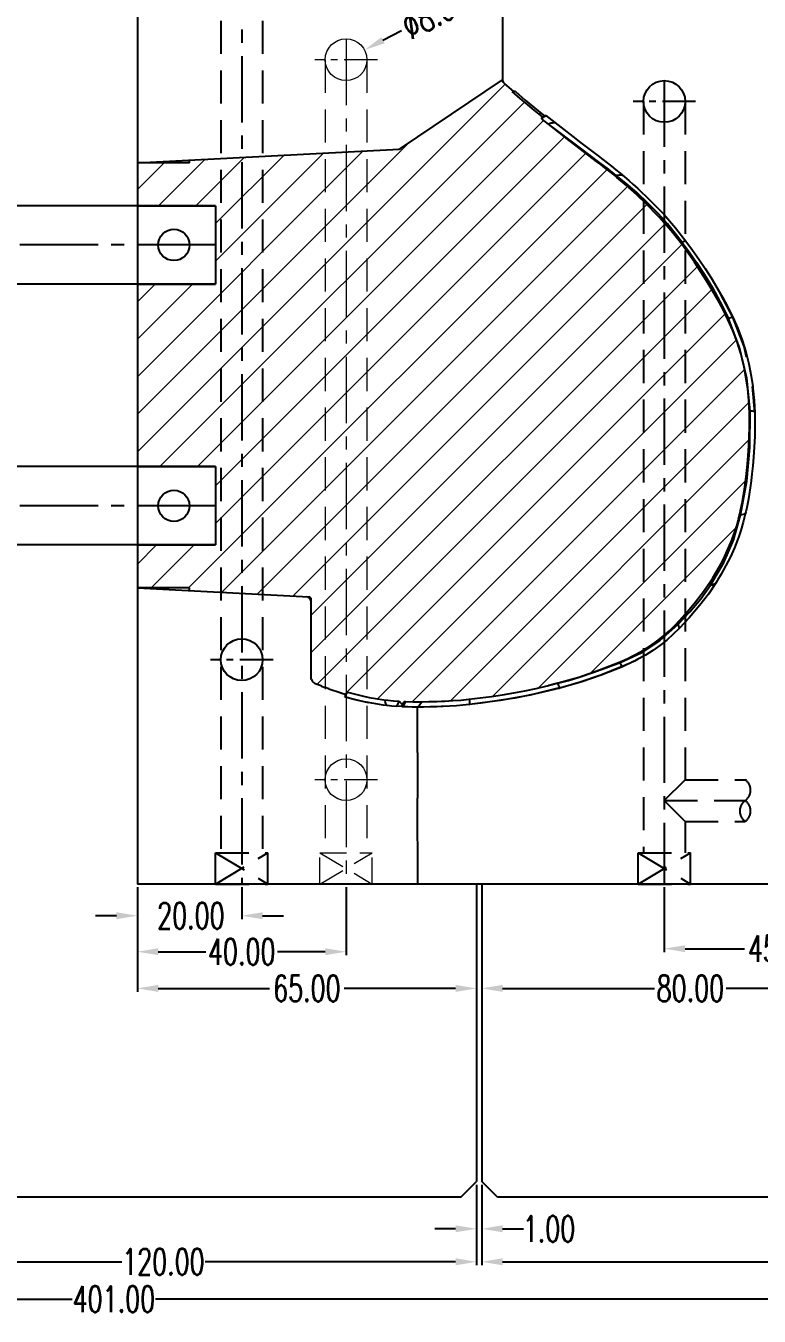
# Model space of a CAD drawing. Header units: inches. Extents: x 143011 to 144494, y -46023 to -44974.
# Drawn here: x 143324.7 to 143465.3, y -45549.2 to -45301.9 of the extents above; entities that cross this region are included whole.
import ezdxf

# ---------------------------------------------------------------- set-up
doc = ezdxf.new("R2010")
doc.units = ezdxf.units.IN
doc.header["$LTSCALE"] = 2
doc.header["$MEASUREMENT"] = 0
doc.header["$PDMODE"] = 3
doc.header["$PDSIZE"] = 0.3125
for name, pattern in [('CENTER', [50.8, 31.75, -6.35, 6.35, -6.35]), ('CENTER2', [1.125, 0.75, -0.125, 0.125, -0.125]), ('DASHED', [0.75, 0.5, -0.25]), ('HIDDEN', [9.525, 6.35, -3.175])]:
    doc.linetypes.add(name, pattern=pattern)
doc.layers.get('0').update_dxf_attribs({"linetype": 'CONTINUOUS'})
doc.layers.get('Defpoints').update_dxf_attribs({"linetype": 'CONTINUOUS'})
for name, color, linetype in [('CAV-COR', 1, 'CONTINUOUS'), ('PIN', 4, 'CONTINUOUS'), ('wr2', 41, 'DASHED')]:
    doc.layers.add(name, color=color, linetype=linetype)
for name, color, linetype, lineweight in [('dim', 3, 'CONTINUOUS', 15), ('WR', 122, 'HIDDEN', 18), ('截面', 191, 'CONTINUOUS', 15)]:
    doc.layers.add(name, color=color, linetype=linetype, lineweight=lineweight)
doc.styles.get("Standard").update_dxf_attribs({"font": 'txt.shx', "width": 0.67})
doc.dimstyles.new('2.00', dxfattribs={"dimtxt": 5, "dimasz": 4, "dimexe": 0.666, "dimexo": 0.626, "dimgap": 1, "dimtad": 0, "dimzin": 0, "dimdsep": 46, "dimtxsty": 'Standard', "dimcen": 0.09, "dimclrd": 3, "dimclre": 3, "dimclrt": 7, "dimazin": 0, "dimtfac": 1, "dimtofl": 0, "dimtmove": 0, "dimatfit": 0, "dimfxl": 0, "dimtolj": 1, "dimtzin": 0, "dimarcsym": 0})

# ---------------------------------------------------------------- blocks, each defined once
blk = doc.blocks.new('*D34380')
at = {"layer": 'Defpoints', "color": 0}
for p in [(143411.09, -45523.42), (143412.09, -45523.42), (143412.09, -45532.5)]:
    blk.add_point(p, dxfattribs=at)
at = {"layer": 'dim', "color": 3, "linetype": 'ByBlock', "lineweight": -2}
for p, q in [((143411.09, -45524.04), (143411.09, -45533.16)), ((143412.09, -45524.04), (143412.09, -45533.16)), ((143407.09, -45532.5), (143403.09, -45532.5)), ((143416.09, -45532.5), (143420.09, -45532.5))]:
    blk.add_line(p, q, dxfattribs=at)
at = {"layer": 'dim', "color": 3, "linetype": 'ByBlock'}
for points in [[(143407.09, -45533.16), (143407.09, -45531.83), (143411.09, -45532.5)], [(143416.09, -45531.83), (143416.09, -45533.16), (143412.09, -45532.5)]]:
    blk.add_solid(points, dxfattribs=at)
at = {"layer": 'dim', "color": 7, "linetype": 'ByBlock', "insert": (143425, -45532.5), "char_height": 5, "attachment_point": 5}
blk.add_mtext('\\A1;1.00', dxfattribs=at)
blk = doc.blocks.new('*D34381')
at = {"layer": 'Defpoints', "color": 0}
for p in [(143412.09, -45523.42), (143542.09, -45523.42), (143542.09, -45538.82)]:
    blk.add_point(p, dxfattribs=at)
at = {"layer": 'dim', "color": 3, "linetype": 'ByBlock', "lineweight": -2}
for p, q in [((143412.09, -45524.04), (143412.09, -45539.49)), ((143542.09, -45524.04), (143542.09, -45539.49)), ((143416.09, -45538.82), (143469.12, -45538.82)), ((143538.09, -45538.82), (143485.07, -45538.82))]:
    blk.add_line(p, q, dxfattribs=at)
at = {"layer": 'dim', "color": 3, "linetype": 'ByBlock'}
for points in [[(143416.09, -45538.15), (143416.09, -45539.49), (143412.09, -45538.82)], [(143538.09, -45539.49), (143538.09, -45538.15), (143542.09, -45538.82)]]:
    blk.add_solid(points, dxfattribs=at)
at = {"layer": 'dim', "color": 7, "linetype": 'ByBlock', "insert": (143477.09, -45538.82), "char_height": 5, "attachment_point": 5}
blk.add_mtext('\\A1;130.00', dxfattribs=at)
blk = doc.blocks.new('*D34382')
at = {"layer": 'Defpoints', "color": 0}
for p in [(143291.09, -45523.42), (143411.09, -45523.42), (143411.09, -45538.82)]:
    blk.add_point(p, dxfattribs=at)
at = {"layer": 'dim', "color": 3, "linetype": 'ByBlock', "lineweight": -2}
for p, q in [((143291.09, -45524.04), (143291.09, -45539.49)), ((143411.09, -45524.04), (143411.09, -45539.49)), ((143295.09, -45538.82), (143343.12, -45538.82)), ((143407.09, -45538.82), (143359.07, -45538.82))]:
    blk.add_line(p, q, dxfattribs=at)
at = {"layer": 'dim', "color": 3, "linetype": 'ByBlock'}
for points in [[(143295.09, -45538.15), (143295.09, -45539.49), (143291.09, -45538.82)], [(143407.09, -45539.49), (143407.09, -45538.15), (143411.09, -45538.82)]]:
    blk.add_solid(points, dxfattribs=at)
at = {"layer": 'dim', "color": 7, "linetype": 'ByBlock', "insert": (143351.09, -45538.82), "char_height": 5, "attachment_point": 5}
blk.add_mtext('\\A1;120.00', dxfattribs=at)
blk = doc.blocks.new('*D34385')
at = {"layer": 'Defpoints', "color": 0}
for p in [(143141.09, -45523.42), (143542.09, -45523.42), (143542.09, -45545.97)]:
    blk.add_point(p, dxfattribs=at)
at = {"layer": 'dim', "color": 3, "linetype": 'ByBlock', "lineweight": -2}
for p, q in [((143141.09, -45524.04), (143141.09, -45546.63)), ((143542.09, -45524.04), (143542.09, -45546.63)), ((143145.09, -45545.97), (143333.62, -45545.97)), ((143538.09, -45545.97), (143349.57, -45545.97))]:
    blk.add_line(p, q, dxfattribs=at)
at = {"layer": 'dim', "color": 3, "linetype": 'ByBlock'}
for points in [[(143145.09, -45545.3), (143145.09, -45546.63), (143141.09, -45545.97)], [(143538.09, -45546.63), (143538.09, -45545.3), (143542.09, -45545.97)]]:
    blk.add_solid(points, dxfattribs=at)
at = {"layer": 'dim', "color": 7, "linetype": 'ByBlock', "insert": (143341.59, -45545.97), "char_height": 5, "attachment_point": 5}
blk.add_mtext('\\A1;401.00', dxfattribs=at)
blk = doc.blocks.new('*D34386')
at = {"layer": 'Defpoints', "color": 0}
for p in [(143346.09, -45466.42), (143411.09, -45466.42), (143411.09, -45486.42)]:
    blk.add_point(p, dxfattribs=at)
at = {"layer": 'dim', "color": 3, "linetype": 'ByBlock', "lineweight": -2}
for p, q in [((143346.09, -45467.04), (143346.09, -45487.09)), ((143411.09, -45467.04), (143411.09, -45487.09)), ((143350.09, -45486.42), (143371.45, -45486.42)), ((143407.09, -45486.42), (143385.74, -45486.42))]:
    blk.add_line(p, q, dxfattribs=at)
at = {"layer": 'dim', "color": 3, "linetype": 'ByBlock'}
for points in [[(143350.09, -45485.75), (143350.09, -45487.09), (143346.09, -45486.42)], [(143407.09, -45487.09), (143407.09, -45485.75), (143411.09, -45486.42)]]:
    blk.add_solid(points, dxfattribs=at)
at = {"layer": 'dim', "color": 7, "linetype": 'ByBlock', "insert": (143378.59, -45486.42), "char_height": 5, "attachment_point": 5}
blk.add_mtext('\\A1;65.00', dxfattribs=at)
blk = doc.blocks.new('*D34387')
at = {"layer": 'Defpoints', "color": 0}
for p in [(143412.09, -45466.42), (143492.09, -45466.42), (143492.09, -45486.42)]:
    blk.add_point(p, dxfattribs=at)
at = {"layer": 'dim', "color": 3, "linetype": 'ByBlock', "lineweight": -2}
for p, q in [((143412.09, -45467.04), (143412.09, -45487.09)), ((143492.09, -45467.04), (143492.09, -45487.09)), ((143416.09, -45486.42), (143445.23, -45486.42)), ((143488.09, -45486.42), (143458.96, -45486.42))]:
    blk.add_line(p, q, dxfattribs=at)
at = {"layer": 'dim', "color": 3, "linetype": 'ByBlock'}
for points in [[(143416.09, -45485.75), (143416.09, -45487.09), (143412.09, -45486.42)], [(143488.09, -45487.09), (143488.09, -45485.75), (143492.09, -45486.42)]]:
    blk.add_solid(points, dxfattribs=at)
at = {"layer": 'dim', "color": 7, "linetype": 'ByBlock', "insert": (143452.09, -45486.42), "char_height": 5, "attachment_point": 5}
blk.add_mtext('\\A1;80.00', dxfattribs=at)
blk = doc.blocks.new('*D37727')
at = {"layer": 'Defpoints', "color": 0}
for p in [(143447.09, -45466.42), (143492.09, -45466.42), (143447.09, -45478.81)]:
    blk.add_point(p, dxfattribs=at)
at = {"layer": 'dim', "color": 3, "linetype": 'ByBlock', "lineweight": -2}
for p, q in [((143447.09, -45467.04), (143447.09, -45479.47)), ((143492.09, -45467.04), (143492.09, -45479.47)), ((143451.09, -45478.81), (143462.45, -45478.81)), ((143488.09, -45478.81), (143476.74, -45478.81))]:
    blk.add_line(p, q, dxfattribs=at)
at = {"layer": 'dim', "color": 3, "linetype": 'ByBlock'}
for points in [[(143451.09, -45478.14), (143451.09, -45479.47), (143447.09, -45478.81)], [(143488.09, -45479.47), (143488.09, -45478.14), (143492.09, -45478.81)]]:
    blk.add_solid(points, dxfattribs=at)
at = {"layer": 'dim', "color": 7, "linetype": 'ByBlock', "insert": (143469.59, -45478.81), "char_height": 5, "attachment_point": 5}
blk.add_mtext('\\A1;45.00', dxfattribs=at)
blk = doc.blocks.new('*D37778')
at = {"layer": 'Defpoints', "color": 0}
for p in [(143346.09, -45466.42), (143366.09, -45466.42), (143366.09, -45472.49)]:
    blk.add_point(p, dxfattribs=at)
at = {"layer": 'dim', "color": 3, "linetype": 'ByBlock', "lineweight": -2}
for p, q in [((143346.09, -45467.04), (143346.09, -45473.16)), ((143366.09, -45467.04), (143366.09, -45473.16)), ((143342.09, -45472.49), (143338.09, -45472.49)), ((143370.09, -45472.49), (143374.09, -45472.49))]:
    blk.add_line(p, q, dxfattribs=at)
at = {"layer": 'dim', "color": 3, "linetype": 'ByBlock'}
for points in [[(143342.09, -45473.16), (143342.09, -45471.82), (143346.09, -45472.49)], [(143370.09, -45471.82), (143370.09, -45473.16), (143366.09, -45472.49)]]:
    blk.add_solid(points, dxfattribs=at)
at = {"layer": 'dim', "color": 7, "linetype": 'ByBlock', "insert": (143356.35, -45472.49), "char_height": 5, "attachment_point": 5}
blk.add_mtext('\\A1;20.00', dxfattribs=at)
blk = doc.blocks.new('*D37779')
at = {"layer": 'Defpoints', "color": 0}
for p in [(143346.09, -45466.42), (143386.09, -45466.42), (143386.09, -45479.39)]:
    blk.add_point(p, dxfattribs=at)
at = {"layer": 'dim', "color": 3, "linetype": 'ByBlock', "lineweight": -2}
for p, q in [((143346.09, -45467.04), (143346.09, -45480.05)), ((143386.09, -45467.04), (143386.09, -45480.05)), ((143350.09, -45479.39), (143359.23, -45479.39)), ((143382.09, -45479.39), (143372.96, -45479.39))]:
    blk.add_line(p, q, dxfattribs=at)
at = {"layer": 'dim', "color": 3, "linetype": 'ByBlock'}
for points in [[(143350.09, -45478.72), (143350.09, -45480.05), (143346.09, -45479.39)], [(143382.09, -45480.05), (143382.09, -45478.72), (143386.09, -45479.39)]]:
    blk.add_solid(points, dxfattribs=at)
at = {"layer": 'dim', "color": 7, "linetype": 'ByBlock', "insert": (143366.09, -45479.39), "char_height": 5, "attachment_point": 5}
blk.add_mtext('\\A1;40.00', dxfattribs=at)
blk = doc.blocks.new('*D37781')
at = {"layer": 'Defpoints', "color": 0}
for p in [(143389.63, -45306.56), (143382.55, -45310.28)]:
    blk.add_point(p, dxfattribs=at)
at = {"layer": 'dim', "color": 3, "linetype": 'ByBlock', "lineweight": -2}
for p, q in [((143393.17, -45304.69), (143396.71, -45302.83)), ((143386.09, -45308.51), (143386.09, -45308.33)), ((143386, -45308.42), (143386.18, -45308.42))]:
    blk.add_line(p, q, dxfattribs=at)
at = {"layer": 'dim', "color": 3, "linetype": 'ByBlock'}
blk.add_solid([(143392.86, -45304.1), (143393.49, -45305.28), (143389.63, -45306.56)], dxfattribs=at)
at = {"layer": 'dim', "color": 7, "linetype": 'ByBlock', "insert": (143403.04, -45299.51), "char_height": 5, "attachment_point": 5, "rotation": 27.7442}
blk.add_mtext('\\A1;%%c8.00', dxfattribs=at)
blk = doc.blocks.new('20160901.152325')
at = {"layer": 'wr2', "linetype": 'CENTER', "ltscale": 0.2}
blk.add_line((-34.94, 82.57), (-34.94, -96.43), dxfattribs=at)
at = {"layer": 'wr2', "linetype": 'CENTER', "ltscale": 0.1}
for p, q in [((-28.94, 78.57), (-40.94, 78.57)), ((-28.94, -53.43), (-40.94, -53.43))]:
    blk.add_line(p, q, dxfattribs=at)
at = {"layer": 'wr2', "linetype": 'HIDDEN', "ltscale": 0.5}
for p, q in [((-38.94, 78.57), (-38.94, -90.43)), ((-30.94, 78.57), (-30.94, -90.43)), ((-39.94, -90.43), (-29.94, -90.43)), ((-39.94, -90.43), (-29.94, -96.43)), ((-39.94, -96.43), (-29.94, -90.43)), ((-39.94, -96.43), (-39.94, -90.43)), ((-29.94, -96.43), (-29.94, -90.43)), ((-39.94, -96.43), (-29.94, -96.43))]:
    blk.add_line(p, q, dxfattribs=at)
at = {"layer": 'wr2', "linetype": 'Continuous', "ltscale": 0.5}
for centre in [(-34.94, 78.57), (-34.94, -53.43)]:
    blk.add_circle(centre, 4, dxfattribs=at)
blk = doc.blocks.new('20160901.152333')
at = {"layer": 'WR', "linetype": 'CENTER', "ltscale": 0.2}
blk.add_line((-20.57, 114.71), (-20.57, -47.29), dxfattribs=at)
at = {"layer": 'WR', "linetype": 'CENTER', "ltscale": 0.1}
for p, q in [((-14.57, 110.71), (-26.57, 110.71)), ((-14.57, -27.29), (-26.57, -27.29))]:
    blk.add_line(p, q, dxfattribs=at)
at = {"layer": 'WR', "linetype": 'HIDDEN', "ltscale": 0.5}
for p, q in [((-24.57, 110.71), (-24.57, -41.29)), ((-16.57, 110.71), (-16.57, -41.29))]:
    blk.add_line(p, q, dxfattribs=at)
at = {"layer": 'WR', "linetype": 'HIDDEN', "ltscale": 0.4}
for p, q in [((-25.57, -41.29), (-15.57, -41.29)), ((-25.57, -41.29), (-15.57, -47.29)), ((-25.57, -47.29), (-15.57, -41.29)), ((-25.57, -47.29), (-25.57, -41.29)), ((-15.57, -47.29), (-15.57, -41.29)), ((-25.57, -47.29), (-15.57, -47.29))]:
    blk.add_line(p, q, dxfattribs=at)
at = {"layer": 'WR', "linetype": 'Continuous', "ltscale": 0.5}
for centre in [(-20.57, 110.71), (-20.57, -27.29)]:
    blk.add_circle(centre, 4, dxfattribs=at)

msp = doc.modelspace()

# ---------------------------------------------------------------- linework, layer by layer
at = {"linetype": 'Continuous'}
for p, q in [((143411.094, -45466.419), (143411.094, -45523.419)), ((143412.094, -45466.419), (143412.094, -45523.419)), ((143408.094, -45526.419), (143411.094, -45523.419)), ((143415.094, -45526.419), (143412.094, -45523.419)), ((143408.094, -45526.419), (143294.094, -45526.419)), ((143539.094, -45526.419), (143415.094, -45526.419))]:
    msp.add_line(p, q, dxfattribs=at)
at = {"layer": 'CAV-COR'}
for p, q in [((143346.094, -45086.419), (143346.094, -45466.419)), ((143416.094, -45276.419), (143416.094, -45312.204)), ((143416.094, -45312.204), (143416.108, -45312.374)), ((143416.094, -45312.204), (143416.094, -45312.206)), ((143416.115, -45312.412), (143416.095, -45312.251)), ((143416.108, -45312.374), (143416.151, -45312.54)), ((143416.161, -45312.567), (143416.115, -45312.412)), ((143416.151, -45312.54), (143416.221, -45312.696)), ((143416.231, -45312.713), (143416.161, -45312.567)), ((143416.221, -45312.696), (143416.317, -45312.838)), ((143416.323, -45312.845), (143416.231, -45312.713)), ((143416.317, -45312.838), (143416.436, -45312.961)), ((143416.436, -45312.961), (143416.323, -45312.845)), ((143418.236, -45314.535), (143416.436, -45312.961)), ((143418.923, -45315.383), (143417.952, -45314.535)), ((143418.571, -45314.535), (143417.952, -45314.535)), ((143423.608, -45319.655), (143424.06, -45319.351)), ((143423.67, -45319.463), (143423.74, -45319.398)), ((143425.449, -45321.248), (143423.723, -45319.892)), ((143424.157, -45319.116), (143423.752, -45319.39)), ((143423.944, -45319.028), (143424.048, -45319.19)), ((143424.06, -45319.351), (143424.238, -45319.23)), ((143424.914, -45320.763), (143424.09, -45320.16)), ((143424.238, -45319.23), (143424.362, -45319.147)), ((143424.397, -45319.125), (143426.079, -45320.446)), ((143426.079, -45320.446), (143430.12, -45323.591)), ((143424.914, -45320.827), (143424.914, -45320.763)), ((143426.868, -45322.235), (143424.914, -45320.763)), ((143428.872, -45323.913), (143425.449, -45321.248)), ((143430.21, -45324.947), (143428.872, -45323.913)), ((143437.882, -45330.599), (143437.698, -45330.658)), ((143439.729, -45332.094), (143437.882, -45330.599)), ((143439.373, -45332.088), (143437.81, -45330.752)), ((143450.536, -45343.428), (143450.229, -45343.521)), ((143450.536, -45343.428), (143451.867, -45345.255)), ((143451.867, -45345.255), (143453.266, -45347.28)), ((143453.266, -45347.28), (143454.731, -45349.525)), ((143454.731, -45349.525), (143456.265, -45352.032)), ((143460.2, -45357.772), (143457.881, -45353.323)), ((143459.373, -45358.051), (143459.226, -45358.075)), ((143461.512, -45363.609), (143459.373, -45358.051)), ((143462.939, -45369.458), (143461.512, -45363.609)), ((143463.566, -45375.726), (143462.939, -45369.458)), ((143464.423, -45376.032), (143463.97, -45371.072)), ((143463.566, -45375.726), (143463.395, -45375.775)), ((143463.426, -45376.609), (143463.411, -45376.111)), ((143463.469, -45382.762), (143463.566, -45375.726)), ((143464.423, -45376.032), (143464.423, -45376.082)), ((143464.431, -45376.082), (143464.446, -45376.607)), ((143462.882, -45389.174), (143463.469, -45382.762)), ((143461.683, -45395.738), (143462.882, -45389.174)), ((143461.623, -45395.293), (143461.727, -45394.833)), ((143460.327, -45400.484), (143461.683, -45395.738)), ((143461.683, -45395.738), (143461.501, -45395.795)), ((143462.617, -45395.488), (143462.488, -45395.524)), ((143462.723, -45395.058), (143462.618, -45395.521)), ((143455.922, -45409.142), (143455.587, -45408.932)), ((143456.158, -45408.09), (143456.402, -45407.702)), ((143457.299, -45408.19), (143457.023, -45408.631)), ((143449.769, -45416.608), (143451.975, -45414.253)), ((143446.216, -45419.742), (143449.769, -45416.608)), ((143449.769, -45416.608), (143449.621, -45416.337)), ((143449.959, -45417.267), (143449.915, -45417.137)), ((143438.647, -45423.926), (143438.606, -45423.817)), ((143439.066, -45424.719), (143441.346, -45423.609)), ((143426.689, -45427.941), (143424.969, -45428.333)), ((143426.675, -45427.89), (143426.689, -45427.941)), ((143385.847, -45430.547), (143386.388, -45429.646)), ((143393.317, -45431.09), (143394.094, -45431.189)), ((143396.29, -45431.387), (143396.023, -45431.821)), ((143396.289, -45431.386), (143396.861, -45432.021)), ((143396.861, -45432.021), (143397.119, -45431.591)), ((143397.293, -45431.458), (143396.902, -45432.107)), ((143397.138, -45432.141), (143397.554, -45431.448)), ((143397.393, -45431.442), (143397.509, -45431.447)), ((143409.709, -45431.997), (143409.783, -45431.942)), ((143393.984, -45432.203), (143393.177, -45432.106)), ((143393.905, -45432.189), (143393.851, -45432.089)), ((143395.705, -45432.367), (143395.703, -45432.363)), ((143396.778, -45432.318), (143395.705, -45432.367)), ((143396.902, -45432.107), (143396.78, -45432.313)), ((143397.603, -45432.47), (143396.957, -45432.445)), ((143396.96, -45432.44), (143396.967, -45432.427)), ((143400.968, -45432.501), (143399.714, -45432.508)), ((143399.714, -45432.508), (143399.789, -45449.988)), ((143399.864, -45432.422), (143399.962, -45432.323)), ((143399.833, -45466.419), (143399.789, -45449.983)), ((143492.094, -45466.419), (143346.094, -45466.419))]:
    msp.add_line(p, q, dxfattribs=at)
at = {"layer": 'CAV-COR', "color": 135}
for p, q in [((143396.524, -45325.452), (143416.095, -45312.251)), ((143346.094, -45328.166), (143396.271, -45325.537)), ((143356.094, -45328.166), (143356.094, -45327.642)), ((143356.094, -45328.166), (143346.094, -45328.166)), ((143346.094, -45336.419), (143361.094, -45336.419)), ((143361.094, -45336.419), (143361.094, -45351.419)), ((143346.094, -45351.419), (143361.094, -45351.419)), ((143346.094, -45386.419), (143361.094, -45386.419)), ((143361.094, -45386.419), (143361.094, -45401.419)), ((143346.094, -45401.419), (143361.094, -45401.419)), ((143346.094, -45409.672), (143378.96, -45411.394)), ((143356.094, -45409.672), (143346.094, -45409.672)), ((143356.094, -45410.196), (143356.094, -45409.672)), ((143379.433, -45426.992), (143379.433, -45411.893)), ((143379.452, -45427.184), (143379.433, -45426.992)), ((143380.026, -45427.907), (143380.704, -45428.202)), ((143381.392, -45428.482), (143380.707, -45428.203)), ((143381.387, -45428.48), (143382.078, -45428.739)), ((143382.775, -45428.983), (143382.082, -45428.741)), ((143382.773, -45428.983), (143385.125, -45429.771)), ((143385.12, -45429.769), (143386.123, -45430.088))]:
    msp.add_line(p, q, dxfattribs=at)
at = {"layer": 'CAV-COR'}
for points in [[(143416.095, -45312.251), (143416.094, -45312.227), (143416.094, -45312.204)], [(143418.571, -45314.535), (143420.426, -45316.142), (143422.211, -45317.647), (143423.944, -45319.028)], [(143423.752, -45319.39), (143422.765, -45318.618), (143421.799, -45317.832), (143420.842, -45317.032), (143419.886, -45316.216), (143418.923, -45315.383)], [(143423.432, -45318.621), (143423.394, -45318.648), (143423.341, -45318.682), (143423.282, -45318.719), (143423.221, -45318.762), (143423.157, -45318.807), (143423.091, -45318.854), (143423.078, -45318.863)], [(143423.723, -45319.892), (143423.657, -45319.822), (143423.617, -45319.736), (143423.606, -45319.64), (143423.624, -45319.545), (143423.67, -45319.463)], [(143424.157, -45319.116), (143424.215, -45319.089), (143424.279, -45319.082), (143424.342, -45319.094), (143424.397, -45319.125)], [(143424.362, -45319.147), (143424.377, -45319.137), (143424.387, -45319.131)], [(143424.914, -45320.763), (143425.052, -45320.658), (143425.233, -45320.588), (143425.414, -45320.538), (143425.576, -45320.5), (143425.713, -45320.471)], [(143425.713, -45320.471), (143425.83, -45320.451), (143425.926, -45320.443), (143426.004, -45320.442), (143426.07, -45320.453), (143426.074, -45320.455)], [(143434.48, -45328.096), (143430.34, -45325.006), (143429.465, -45324.341), (143426.731, -45322.242)], [(143431.023, -45325.397), (143428.976, -45323.835), (143426.868, -45322.235)], [(143430.12, -45323.591), (143430.855, -45324.156), (143434.445, -45326.868)], [(143438.779, -45331.631), (143438.023, -45330.994), (143437.259, -45330.364), (143436.489, -45329.741), (143435.713, -45329.128), (143434.931, -45328.522), (143434.12, -45327.903), (143430.21, -45324.947)], [(143437.882, -45330.599), (143436.365, -45329.427), (143434.72, -45328.169), (143431.023, -45325.397)], [(143434.445, -45326.868), (143435.327, -45327.54), (143436.168, -45328.188), (143436.997, -45328.841), (143437.818, -45329.502), (143438.632, -45330.173), (143439.439, -45330.852)], [(143437.81, -45330.752), (143437.231, -45330.266), (143436.609, -45329.754), (143435.942, -45329.219), (143435.231, -45328.665), (143434.48, -45328.096)], [(143439.11, -45330.612), (143438.848, -45330.557), (143438.439, -45330.536), (143437.882, -45330.599)], [(143438.699, -45331.509), (143438.729, -45331.538), (143438.779, -45331.631)], [(143443.386, -45335.809), (143442.153, -45334.636), (143440.966, -45333.549), (143439.839, -45332.545), (143438.779, -45331.631)], [(143443.403, -45335.792), (143443.227, -45335.619), (143442.222, -45334.661), (143441.241, -45333.754), (143440.287, -45332.893), (143439.373, -45332.088)], [(143439.439, -45330.852), (143440.277, -45331.573), (143441.109, -45332.306), (143441.932, -45333.047), (143442.745, -45333.794), (143443.556, -45334.557), (143444.404, -45335.376)], [(143450.536, -45343.428), (143449.2, -45341.708), (143447.703, -45339.879), (143445.959, -45337.941), (143443.943, -45335.901), (143441.816, -45333.899), (143439.729, -45332.094)], [(143444.404, -45335.376), (143446.975, -45338.036), (143449.245, -45340.641), (143451.247, -45343.186)], [(143450.43, -45343.796), (143448.417, -45341.241), (143446.086, -45338.577), (143443.386, -45335.809)], [(143457, -45353.822), (143456.293, -45352.601), (143455.188, -45350.789), (143454.046, -45349.007), (143452.877, -45347.247), (143451.674, -45345.509), (143450.43, -45343.796)], [(143451.252, -45343.193), (143451.166, -45343.216), (143450.926, -45343.29), (143450.536, -45343.428)], [(143451.247, -45343.186), (143452.506, -45344.919), (143453.72, -45346.672), (143454.902, -45348.451), (143456.056, -45350.253), (143457.173, -45352.087), (143457.887, -45353.319)], [(143456.265, -45352.032), (143457.814, -45354.861), (143459.373, -45358.051)], [(143459.299, -45358.222), (143458.353, -45356.321), (143457.349, -45354.447), (143457, -45353.822)], [(143457.887, -45353.319), (143458.243, -45353.955), (143459.259, -45355.852), (143460.22, -45357.784)], [(143460.2, -45357.772), (143460.081, -45357.816), (143459.814, -45357.904), (143459.373, -45358.051)], [(143460.22, -45357.784), (143460.21, -45357.776), (143460.2, -45357.772)], [(143462.877, -45365.461), (143462.383, -45363.356), (143460.2, -45357.772)], [(143460.22, -45357.784), (143461.186, -45359.953), (143462.012, -45362.172), (143462.715, -45364.436), (143462.986, -45365.436)], [(143462.016, -45365.759), (143461.737, -45364.725), (143461.05, -45362.511), (143460.241, -45360.337), (143459.299, -45358.222)], [(143463.033, -45371.153), (143462.751, -45369.233), (143462.308, -45366.968), (143462.016, -45365.759)], [(143462.986, -45365.436), (143463.299, -45366.729), (143463.754, -45369.046), (143464.05, -45371.065)], [(143463.411, -45376.111), (143463.3, -45373.805), (143463.077, -45371.513), (143463.033, -45371.153)], [(143464.05, -45371.065), (143464.089, -45371.379), (143464.317, -45373.721), (143464.431, -45376.082)], [(143461.727, -45394.833), (143462.087, -45393.065), (143462.475, -45390.737), (143462.801, -45388.344), (143463.065, -45385.912), (143463.257, -45383.467), (143463.385, -45381.017), (143463.445, -45378.564), (143463.426, -45376.609)], [(143464.446, -45376.607), (143464.466, -45378.392), (143464.422, -45380.601), (143464.326, -45382.672), (143464.202, -45384.579), (143464.054, -45386.286), (143463.893, -45387.793), (143463.727, -45389.161), (143463.549, -45390.453), (143463.352, -45391.725), (143463.136, -45392.996), (143462.894, -45394.263), (143462.723, -45395.058)], [(143463.566, -45375.726), (143463.902, -45375.744), (143464.162, -45375.805), (143464.34, -45375.89), (143464.423, -45376.032)], [(143464.423, -45376.032), (143464.428, -45376.057), (143464.431, -45376.082)], [(143460.434, -45399.423), (143460.538, -45399.12), (143460.965, -45397.781), (143461.326, -45396.508), (143461.623, -45395.293)], [(143462.618, -45395.521), (143462.238, -45397.046), (143461.766, -45398.645), (143461.373, -45399.83)], [(143462.488, -45395.524), (143462.197, -45395.604), (143461.683, -45395.738)], [(143462.618, -45395.521), (143462.62, -45395.501), (143462.617, -45395.488)], [(143456.402, -45407.702), (143457.044, -45406.635), (143457.906, -45405.104), (143458.71, -45403.546), (143459.419, -45402.004), (143460.029, -45400.528), (143460.434, -45399.423)], [(143461.373, -45399.83), (143461.204, -45400.302), (143460.535, -45401.991), (143459.772, -45403.69), (143458.918, -45405.377), (143457.995, -45407.03), (143457.299, -45408.19)], [(143455.922, -45409.142), (143458.474, -45404.784), (143460.327, -45400.484)], [(143451.975, -45414.253), (143454.069, -45411.73), (143455.922, -45409.142)], [(143453.095, -45412.355), (143454.622, -45410.352), (143456.158, -45408.09)], [(143457.023, -45408.631), (143455.533, -45410.834), (143453.892, -45412.992)], [(143456.971, -45408.7), (143456.643, -45408.963), (143456.27, -45409.134), (143455.922, -45409.142)], [(143449.29, -45416.672), (143451.184, -45414.643), (143453.095, -45412.355)], [(143453.892, -45412.992), (143451.862, -45415.416), (143450.013, -45417.392)], [(143440.944, -45422.757), (143441.552, -45422.451), (143442.968, -45421.674), (143444.337, -45420.816), (143445.654, -45419.878), (143446.916, -45418.867), (143448.129, -45417.796), (143449.29, -45416.672)], [(143449.915, -45417.137), (143449.856, -45416.988), (143449.801, -45416.823), (143449.769, -45416.608)], [(143450.013, -45417.392), (143448.814, -45418.552), (143447.566, -45419.654), (143446.267, -45420.693), (143444.91, -45421.66), (143443.5, -45422.545), (143442.04, -45423.347), (143441.38, -45423.679)], [(143450.028, -45417.374), (143449.989, -45417.361), (143449.959, -45417.267)], [(143438.647, -45423.926), (143442.646, -45422.074), (143446.216, -45419.742)], [(143426.689, -45427.941), (143428.761, -45427.381), (143430.988, -45426.7), (143433.363, -45425.902), (143435.911, -45424.99), (143438.647, -45423.926)], [(143426.776, -45427.863), (143430.699, -45426.743), (143434.65, -45425.378), (143438.623, -45423.81)], [(143438.623, -45423.81), (143440.101, -45423.158), (143440.944, -45422.757)], [(143438.896, -45424.521), (143438.761, -45424.193), (143438.647, -45423.926)], [(143439.066, -45424.719), (143439, -45424.72), (143438.962, -45424.687), (143438.931, -45424.619), (143438.896, -45424.521)], [(143441.38, -45423.679), (143440.549, -45424.075), (143439.023, -45424.748)], [(143427.005, -45428.842), (143431.074, -45427.677), (143434.99, -45426.321), (143439.066, -45424.719)], [(143439.023, -45424.748), (143434.958, -45426.352), (143430.968, -45427.727), (143427.038, -45428.849)], [(143439.066, -45424.719), (143439.051, -45424.733), (143439.023, -45424.748)], [(143409.636, -45430.987), (143411.793, -45430.728), (143413.939, -45430.443), (143416.081, -45430.136), (143418.224, -45429.777), (143420.374, -45429.377), (143422.523, -45428.926), (143424.658, -45428.414), (143426.776, -45427.863)], [(143427.005, -45428.842), (143421.362, -45430.203), (143415.618, -45431.224), (143409.749, -45431.992)], [(143427.038, -45428.849), (143424.9, -45429.405), (143422.752, -45429.92), (143420.588, -45430.375), (143418.422, -45430.778), (143416.259, -45431.14), (143414.094, -45431.451), (143411.929, -45431.739), (143409.75, -45432.001)], [(143427.005, -45428.842), (143427.016, -45428.773), (143426.975, -45428.659), (143426.907, -45428.48), (143426.822, -45428.237), (143426.689, -45427.941)], [(143427.005, -45428.842), (143427.02, -45428.848), (143427.038, -45428.849)], [(143390.353, -45431.638), (143389.551, -45431.483), (143388.744, -45431.314), (143387.87, -45431.112), (143386.91, -45430.861), (143385.847, -45430.547)], [(143385.87, -45430.509), (143388.651, -45431.267), (143390.357, -45431.614)], [(143386.388, -45429.646), (143389.18, -45430.364), (143390.537, -45430.64)], [(143393.177, -45432.106), (143392.511, -45432.01), (143391.778, -45431.891), (143391.048, -45431.764), (143390.353, -45431.638)], [(143390.537, -45430.64), (143391.738, -45430.849), (143393.317, -45431.09)], [(143393.851, -45432.089), (143393.749, -45431.806), (143393.617, -45431.411), (143393.526, -45431.117)], [(143394.094, -45431.189), (143395.19, -45431.3), (143396.289, -45431.386)], [(143396.023, -45431.821), (143395.934, -45432.002), (143395.854, -45432.143), (143395.776, -45432.246), (143395.71, -45432.314), (143395.689, -45432.35), (143395.703, -45432.363)], [(143397.119, -45431.591), (143397.171, -45431.527), (143397.236, -45431.479), (143397.312, -45431.45), (143397.393, -45431.442)], [(143397.509, -45431.447), (143398.924, -45431.482), (143400.454, -45431.486), (143401.984, -45431.461), (143403.515, -45431.413), (143404.418, -45431.38)], [(143399.962, -45432.323), (143400.091, -45432.177), (143400.25, -45431.978), (143400.437, -45431.738), (143400.633, -45431.483)], [(143409.75, -45432.001), (143408.496, -45432.134), (143407.24, -45432.242), (143405.983, -45432.325), (143404.727, -45432.387), (143404.312, -45432.405)], [(143404.418, -45431.38), (143405.048, -45431.352), (143406.58, -45431.266), (143408.11, -45431.146), (143409.636, -45430.987)], [(143409.709, -45431.997), (143409.723, -45432.001), (143409.75, -45432.001)], [(143409.783, -45431.942), (143409.825, -45431.825), (143409.826, -45431.635), (143409.798, -45431.344), (143409.744, -45430.971)], [(143393.905, -45432.189), (143393.941, -45432.197), (143393.984, -45432.203)], [(143395.705, -45432.367), (143394.853, -45432.293), (143393.984, -45432.203)], [(143396.957, -45432.445), (143396.882, -45432.427), (143396.819, -45432.382), (143396.778, -45432.318)], [(143396.967, -45432.427), (143397.077, -45432.243), (143397.138, -45432.141)], [(143399.714, -45432.508), (143398.774, -45432.499), (143397.856, -45432.479), (143397.603, -45432.47)], [(143399.746, -45432.505), (143399.794, -45432.482), (143399.864, -45432.422)], [(143404.312, -45432.405), (143403.473, -45432.435), (143402.221, -45432.475), (143400.968, -45432.501)]]:
    msp.add_lwpolyline(points, dxfattribs=at)
at = {"layer": 'CAV-COR', "color": 135}
msp.add_lwpolyline([(143379.452, -45427.184), (143379.506, -45427.368), (143379.595, -45427.538), (143379.714, -45427.688), (143379.86, -45427.813), (143380.026, -45427.907)], dxfattribs=at)
for centre, radius, start, end in [((143396.08, -45324.545), 1, 273, 304), ((143396.245, -45325.037), 0.5, 273, 304), ((143378.433, -45412.368), 1, 0, 87), ((143378.933, -45411.893), 0.5, 0, 87)]:
    msp.add_arc(centre, radius, start, end, dxfattribs=at)
at = {"layer": 'PIN'}
for p, q in [((143361.094, -45336.419), (143201.094, -45336.419)), ((143361.094, -45336.419), (143361.094, -45351.419)), ((143361.094, -45351.419), (143201.094, -45351.419)), ((143361.094, -45386.419), (143201.094, -45386.419)), ((143361.094, -45386.419), (143361.094, -45401.419)), ((143361.094, -45401.419), (143201.094, -45401.419))]:
    msp.add_line(p, q, dxfattribs=at)
at = {"layer": 'PIN', "linetype": 'CENTER2', "ltscale": 10}
for p, q in [((143361.094, -45343.919), (143201.094, -45343.919)), ((143361.094, -45393.919), (143201.094, -45393.919))]:
    msp.add_line(p, q, dxfattribs=at)
at = {"layer": 'PIN'}
for centre in [(143353.094, -45343.919), (143353.094, -45393.919)]:
    msp.add_circle(centre, 3, dxfattribs=at)
at = {"layer": 'wr2', "linetype": 'CENTER', "ltscale": 0.2}
msp.add_line((143447.094, -45312.419), (143447.094, -45466.419), dxfattribs=at)
at = {"layer": 'wr2', "linetype": 'CENTER', "ltscale": 0.1}
msp.add_line((143453.094, -45316.419), (143441.094, -45316.419), dxfattribs=at)
at = {"layer": 'wr2', "linetype": 'HIDDEN', "ltscale": 0.5}
for p, q in [((143443.094, -45316.419), (143443.094, -45460.419)), ((143451.094, -45316.419), (143451.094, -45446.419)), ((143447.094, -45450.419), (143451.094, -45446.419)), ((143451.094, -45446.419), (143462.601, -45446.419)), ((143447.094, -45450.419), (143462.601, -45450.419)), ((143451.094, -45454.419), (143447.094, -45450.419)), ((143451.094, -45454.419), (143462.601, -45454.419)), ((143451.094, -45454.419), (143451.094, -45460.419)), ((143442.094, -45460.419), (143452.094, -45460.419)), ((143442.094, -45460.419), (143452.094, -45466.419)), ((143442.094, -45466.419), (143452.094, -45460.419)), ((143442.094, -45466.419), (143442.094, -45460.419)), ((143452.094, -45466.419), (143452.094, -45460.419)), ((143442.094, -45466.419), (143452.094, -45466.419))]:
    msp.add_line(p, q, dxfattribs=at)
at = {"layer": 'wr2', "linetype": 'Continuous', "ltscale": 0.5}
msp.add_circle((143447.094, -45316.419), 4, dxfattribs=at)
at = {"layer": 'wr2', "linetype": 'HIDDEN', "ltscale": 0.5}
for centre, start, end in [((143461.207, -45448.419), 304.85814, 55.14186), ((143463.994, -45452.419), 124.85814, 235.14186), ((143463.994, -45452.419), 124.85814, 235.14186), ((143461.207, -45452.419), 304.85814, 55.14186), ((143461.207, -45452.419), 304.85814, 55.14186)]:
    msp.add_arc(centre, 2.437, start, end, dxfattribs=at)
at = {"layer": '截面'}
for p, q in [((143346.094, -45383.561), (143416.574, -45313.082)), ((143350.421, -45386.419), (143420.284, -45316.556)), ((143357.605, -45386.419), (143423.952, -45320.072)), ((143346.094, -45376.377), (143398.046, -45324.425)), ((143361.094, -45390.114), (143427.986, -45323.222)), ((143346.094, -45369.193), (143389.39, -45325.897)), ((143350.131, -45336.419), (143359.064, -45327.487)), ((143357.316, -45336.419), (143366.645, -45327.089)), ((143361.094, -45347.008), (143381.808, -45326.295)), ((143361.094, -45397.298), (143432.052, -45326.341)), ((143361.094, -45339.824), (143374.227, -45326.692)), ((143346.094, -45333.272), (143351.2, -45328.166)), ((143355.905, -45409.672), (143436.124, -45329.453)), ((143362.243, -45410.518), (143440.038, -45332.723)), ((143369.069, -45410.876), (143443.756, -45336.189)), ((143375.896, -45411.234), (143447.237, -45339.892)), ((143379.433, -45414.88), (143450.466, -45343.847)), ((143379.433, -45422.064), (143453.425, -45348.072)), ((143346.094, -45354.824), (143349.5, -45351.419)), ((143346.094, -45362.008), (143356.684, -45351.419)), ((143380.548, -45428.134), (143456.212, -45352.469)), ((143385.861, -45430.005), (143458.749, -45357.117)), ((143392.143, -45430.908), (143460.911, -45362.139)), ((143398.757, -45431.477), (143462.465, -45367.77)), ((143406.127, -45431.292), (143463.315, -45374.104)), ((143414.197, -45430.406), (143463.374, -45381.229)), ((143422.968, -45428.819), (143462.7, -45389.087)), ((143433.036, -45425.936), (143460.86, -45398.111)), ((143346.094, -45405.114), (143349.789, -45401.419)), ((143348.721, -45409.672), (143356.973, -45401.419))]:
    msp.add_line(p, q, dxfattribs=at)

# ---------------------------------------------------------------- block references
at = {"layer": 'WR', "linetype": 'ByBlock'}
msp.add_blockref('20160901.152333', (143406.665, -45419.126), dxfattribs=at)
at = {"layer": 'wr2', "linetype": 'ByBlock'}
msp.add_blockref('20160901.152325', (143401.032, -45369.985), dxfattribs=at)

# ---------------------------------------------------------------- dimensions: what is measured, and where the dimension line sits
at = {"layer": 'dim', "linetype": 'ByBlock'}
dim = msp.add_diameter_dim_2p(p1=(143382.554, -45310.281), p2=(143389.635, -45306.557), dimstyle='2.00', dxfattribs=at)
dim.commit()
dim.dimension.update_dxf_attribs({"geometry": '*D37781', "text_midpoint": (143403.036, -45299.508)})
for base, p1, p2, picture, middle in [((143366.094, -45472.491), (143346.094, -45466.419), (143366.094, -45466.419), '*D37778', (143356.347, -45472.491)), ((143542.094, -45545.968), (143141.094, -45523.419), (143542.094, -45523.419), '*D34385', (143341.594, -45545.968))]:
    dim = msp.add_linear_dim(base=base, p1=p1, p2=p2, dimstyle='2.00', dxfattribs=at)
    dim.commit()
    dim.dimension.update_dxf_attribs({"geometry": picture, "text_midpoint": middle, "dimtype": 160})
for base, p1, p2, picture, middle in [((143411.094, -45486.42), (143346.094, -45466.419), (143411.094, -45466.419), '*D34386', (143378.594, -45486.42)), ((143386.094, -45479.385), (143346.094, -45466.419), (143386.094, -45466.419), '*D37779', (143366.094, -45479.385)), ((143492.094, -45486.42), (143412.094, -45466.419), (143492.094, -45466.419), '*D34387', (143452.094, -45486.42)), ((143447.094, -45478.808), (143492.094, -45466.419), (143447.094, -45466.419), '*D37727', (143469.594, -45478.808)), ((143411.094, -45538.819), (143291.094, -45523.419), (143411.094, -45523.419), '*D34382', (143351.094, -45538.819)), ((143412.094, -45532.497), (143411.094, -45523.419), (143412.094, -45523.419), '*D34380', (143425.003, -45532.497)), ((143542.094, -45538.819), (143412.094, -45523.419), (143542.094, -45523.419), '*D34381', (143477.094, -45538.819))]:
    dim = msp.add_linear_dim(base=base, p1=p1, p2=p2, dimstyle='2.00', dxfattribs=at)
    dim.commit()
    dim.dimension.update_dxf_attribs({"geometry": picture, "text_midpoint": middle})

doc.saveas('drawing.dxf')
